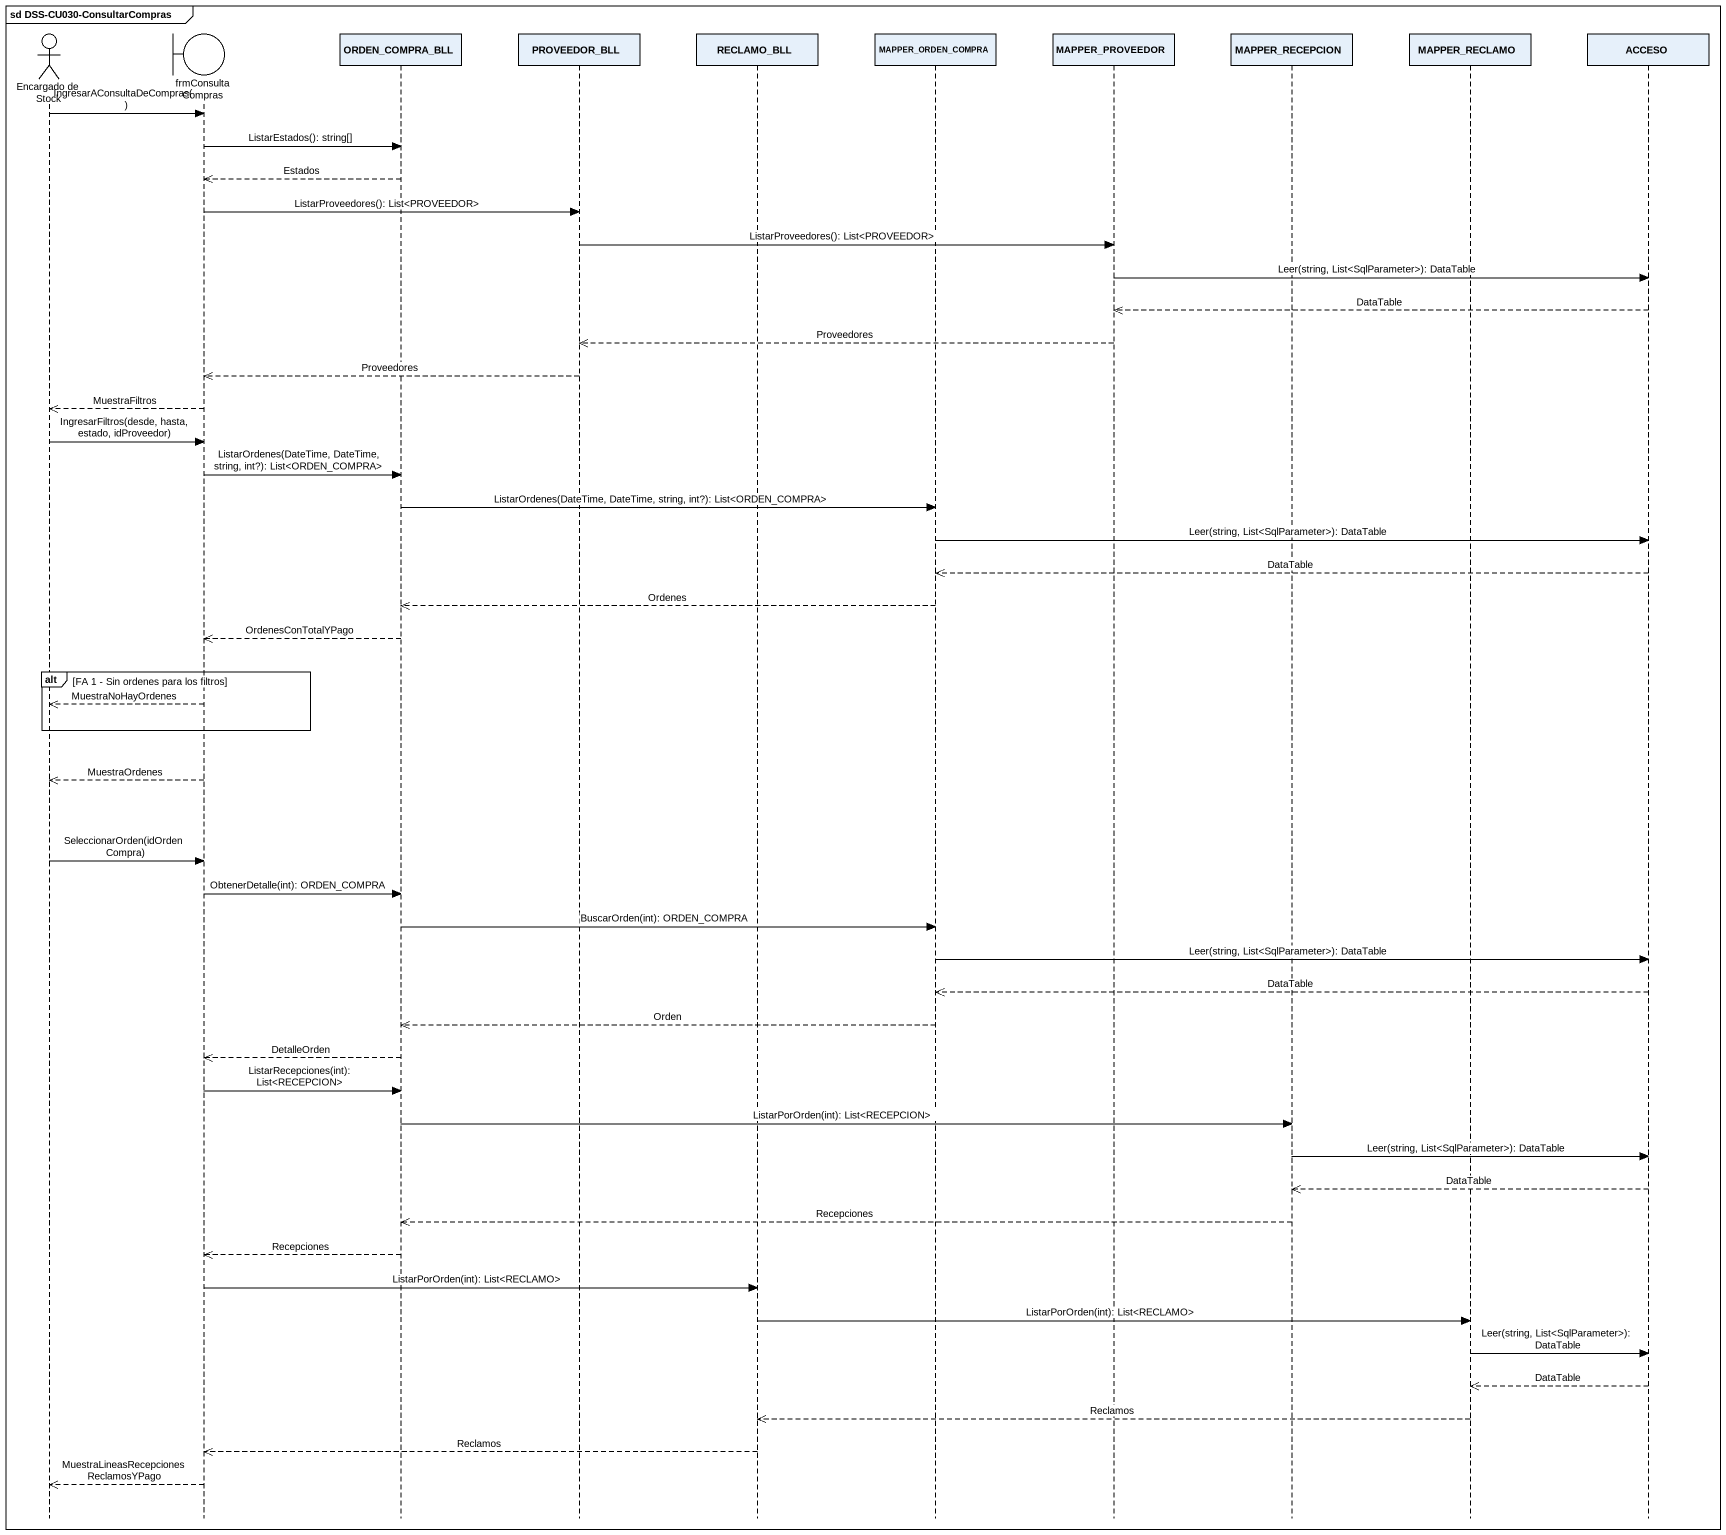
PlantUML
@startuml
mainframe sd DSS-CU030-ConsultarCompras
hide footbox
actor "Encargado de Stock" as Encargado_de_Stock
boundary frmConsultaCompras
participant ORDEN_COMPRA_BLL
participant PROVEEDOR_BLL
participant RECLAMO_BLL
participant MAPPER_ORDEN_COMPRA
participant MAPPER_PROVEEDOR
participant MAPPER_RECEPCION
participant MAPPER_RECLAMO
participant ACCESO

Encargado_de_Stock -> frmConsultaCompras : IngresarAConsultaDeCompras()
frmConsultaCompras -> ORDEN_COMPRA_BLL : ListarEstados(): string[]
ORDEN_COMPRA_BLL -->> frmConsultaCompras : Estados
frmConsultaCompras -> PROVEEDOR_BLL : ListarProveedores(): List<PROVEEDOR>
PROVEEDOR_BLL -> MAPPER_PROVEEDOR : ListarProveedores(): List<PROVEEDOR>
MAPPER_PROVEEDOR -> ACCESO : Leer(string, List<SqlParameter>): DataTable
ACCESO -->> MAPPER_PROVEEDOR : DataTable
MAPPER_PROVEEDOR -->> PROVEEDOR_BLL : Proveedores
PROVEEDOR_BLL -->> frmConsultaCompras : Proveedores
frmConsultaCompras -->> Encargado_de_Stock : MuestraFiltros
Encargado_de_Stock -> frmConsultaCompras : IngresarFiltros(desde, hasta, estado, idProveedor)
frmConsultaCompras -> ORDEN_COMPRA_BLL : ListarOrdenes(DateTime, DateTime, string, int?): List<ORDEN_COMPRA>
ORDEN_COMPRA_BLL -> MAPPER_ORDEN_COMPRA : ListarOrdenes(DateTime, DateTime, string, int?): List<ORDEN_COMPRA>
MAPPER_ORDEN_COMPRA -> ACCESO : Leer(string, List<SqlParameter>): DataTable
ACCESO -->> MAPPER_ORDEN_COMPRA : DataTable
MAPPER_ORDEN_COMPRA -->> ORDEN_COMPRA_BLL : Ordenes
ORDEN_COMPRA_BLL -->> frmConsultaCompras : OrdenesConTotalYPago
alt FA 1 - Sin ordenes para los filtros
  frmConsultaCompras -->> Encargado_de_Stock : MuestraNoHayOrdenes
end
frmConsultaCompras -->> Encargado_de_Stock : MuestraOrdenes
Encargado_de_Stock -> frmConsultaCompras : SeleccionarOrden(idOrdenCompra)
frmConsultaCompras -> ORDEN_COMPRA_BLL : ObtenerDetalle(int): ORDEN_COMPRA
ORDEN_COMPRA_BLL -> MAPPER_ORDEN_COMPRA : BuscarOrden(int): ORDEN_COMPRA
MAPPER_ORDEN_COMPRA -> ACCESO : Leer(string, List<SqlParameter>): DataTable
ACCESO -->> MAPPER_ORDEN_COMPRA : DataTable
MAPPER_ORDEN_COMPRA -->> ORDEN_COMPRA_BLL : Orden
ORDEN_COMPRA_BLL -->> frmConsultaCompras : DetalleOrden
frmConsultaCompras -> ORDEN_COMPRA_BLL : ListarRecepciones(int): List<RECEPCION>
ORDEN_COMPRA_BLL -> MAPPER_RECEPCION : ListarPorOrden(int): List<RECEPCION>
MAPPER_RECEPCION -> ACCESO : Leer(string, List<SqlParameter>): DataTable
ACCESO -->> MAPPER_RECEPCION : DataTable
MAPPER_RECEPCION -->> ORDEN_COMPRA_BLL : Recepciones
ORDEN_COMPRA_BLL -->> frmConsultaCompras : Recepciones
frmConsultaCompras -> RECLAMO_BLL : ListarPorOrden(int): List<RECLAMO>
RECLAMO_BLL -> MAPPER_RECLAMO : ListarPorOrden(int): List<RECLAMO>
MAPPER_RECLAMO -> ACCESO : Leer(string, List<SqlParameter>): DataTable
ACCESO -->> MAPPER_RECLAMO : DataTable
MAPPER_RECLAMO -->> RECLAMO_BLL : Reclamos
RECLAMO_BLL -->> frmConsultaCompras : Reclamos
frmConsultaCompras -->> Encargado_de_Stock : MuestraLineasRecepcionesReclamosYPago
@enduml
